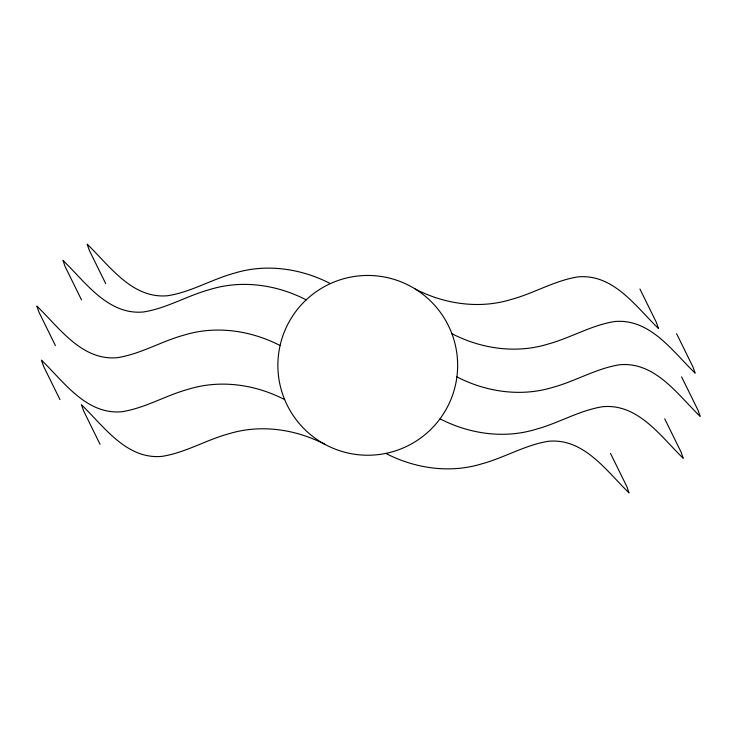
<?xml version="1.0" encoding="UTF-8"?>
<svg xmlns="http://www.w3.org/2000/svg" width="737" height="737" viewBox="0 0 737 737"><rect width="100%" height="100%" fill="white"/><g stroke="black" fill="none" stroke-linecap="round" stroke-linejoin="round"><path stroke-width="1.11" d="M415.235 289.024C444.54 304.151 479.336 309.273 511.165 299.48C533.938 293.354 554.592 280.539 578.057 276.882C613.534 273.685 635.93 306.739 658.482 328.509L656.326 322.318L639.937 289.024M451.882 333.668C481.187 348.804 515.983 353.917 547.812 344.133C570.585 338.007 591.24 325.192 614.704 321.535C650.181 318.329 672.577 351.383 695.129 373.152L692.973 366.971L676.584 333.668M330.397 283.598C301.092 268.471 266.297 263.349 234.467 273.141C211.703 279.295 191.04 292.101 167.575 295.74C132.089 298.936 109.702 265.882 87.15 244.113L89.297 250.304L105.695 283.598M306.205 299.858C276.909 284.722 242.105 279.609 210.275 289.392C187.502 295.519 166.848 308.333 143.383 311.991C107.906 315.196 85.51 282.142 62.958 260.373L65.114 266.554L81.503 299.858M456.903 376.883C486.208 392.01 521.004 397.132 552.833 387.34C575.606 381.213 596.261 368.399 619.725 364.741C655.211 361.545 677.598 394.599 700.15 416.368L698.003 410.177L681.605 376.883M280.097 345.542C250.792 330.416 215.996 325.293 184.167 335.077C161.403 341.24 140.739 354.046 117.275 357.685C81.789 360.881 59.402 327.827 36.85 306.058L38.997 312.239L55.395 345.542M440.007 418.819C469.312 433.955 504.108 439.068 535.937 429.284C558.71 423.158 579.365 410.343 602.829 406.686C638.316 403.489 660.702 436.534 683.254 458.303L681.099 452.122L664.71 418.819M284.666 399.601C255.37 384.465 220.575 379.352 188.746 389.136C165.972 395.262 145.318 408.077 121.845 411.734C86.367 414.94 63.972 381.886 41.429 360.117L43.575 366.298L59.964 399.601M385.801 453.402C415.097 468.529 449.902 473.651 481.722 463.859C504.504 457.732 525.159 444.918 548.623 441.26C584.1 438.064 606.496 471.118 629.048 492.887L626.892 486.696L610.503 453.402M324.731 444.254C295.436 429.118 260.631 424.005 228.811 433.789C206.038 439.952 185.383 452.748 161.91 456.387C126.432 459.593 104.037 426.539 81.485 404.77L83.64 410.951L100.029 444.254M322.824 443.186A89.877 89.877 0 0 0 457.649 365.34A89.877 89.877 0 0 0 322.824 287.504A89.877 89.877 0 0 0 322.824 443.186"/></g></svg>
